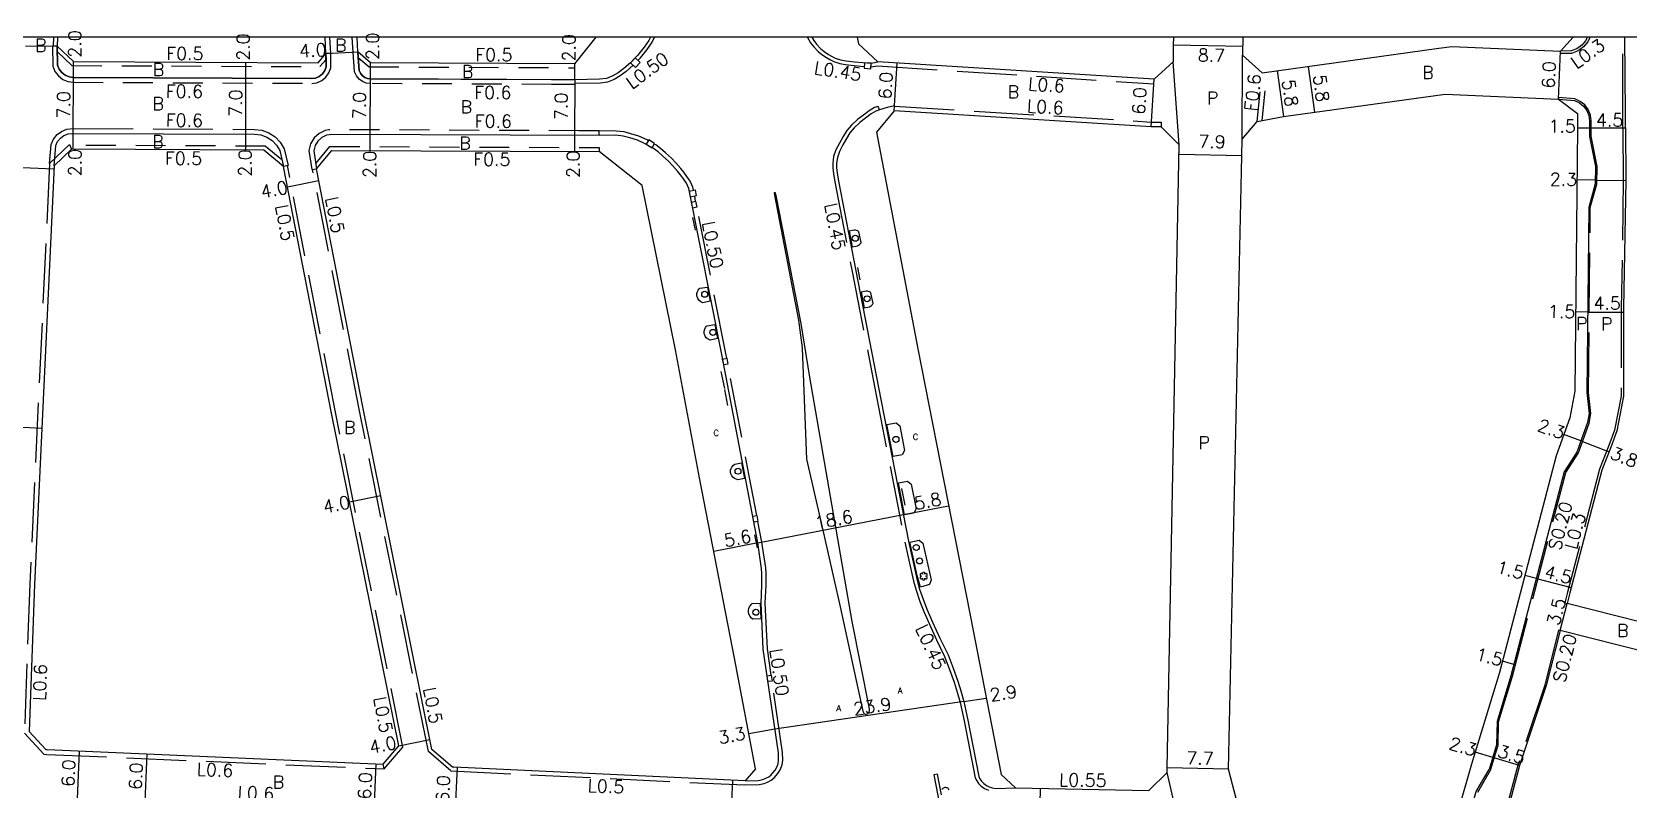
# Model space of a CAD drawing. Header units: metres. Extents: x -1600 to -800, y -109200 to -108599.
# Drawn here: x -1260 to -1059.8, y -108694.3 to -108599.3 of the extents above; entities that cross this region are included whole.
import ezdxf

# ---------------------------------------------------------------- set-up
doc = ezdxf.new("R2010")
doc.units = ezdxf.units.M
doc.header["$LTSCALE"] = 2.5
doc.linetypes.add('22320', pattern=[2.5, 1.5, -1])
doc.linetypes.add('22330', pattern=[4, 3, -1])
doc.layers.get('0').update_dxf_attribs({"color": 150, "lineweight": 50})
for name, color, linetype in [('2101000', 7, 'Continuous'), ('2213000', 3, 'Continuous'), ('2226000', 40, 'Continuous'), ('2232000', 120, '22320'), ('2233000', 120, '22330'), ('2233300', 150, '22330'), ('2235000', 4, 'Continuous'), ('2236000', 3, 'Continuous'), ('2236100', 3, 'Continuous'), ('2238000', 3, 'Continuous'), ('2239000', 3, 'Continuous'), ('6165200', 90, '61300'), ('9107000', 4, 'Continuous'), ('9201100', 215, 'Continuous'), ('9201500', 222, 'Continuous'), ('9202100', 82, 'Continuous'), ('9202200', 82, 'Continuous'), ('9203500', 155, 'Continuous'), ('999', 7, 'Continuous')]:
    doc.layers.add(name, color=color, linetype=linetype)
doc.styles.add('Dm_Anotation', font='txt.shx', dxfattribs={"bigfont": 'pscdm.shx'})
doc.linetypes.add('61300', pattern='A,2,-0.75,[1,dmdr.shx,S=0.15,R=0,X=0,Y=0],-0.75', length=3.5)

# ---------------------------------------------------------------- blocks, each defined once
blk = doc.blocks.new('223900')
at = {"linetype": 'Continuous'}
for centre, start, end in [((-0.57735, 0.333333), 30, 270), ((-0.57735, -0.333333), 90, 330), ((0, 0.666667), 330, 210), ((0.57735, 0.333333), 270, 150), ((0.57735, -0.333333), 210, 90), ((0, -0.666667), 150, 30)]:
    blk.add_arc(centre, 0.333333, start, end, dxfattribs=at)
blk = doc.blocks.new('223800')
at = {"color": 0, "linetype": 'Continuous'}
blk.add_circle((0, 0), 0.75, dxfattribs=at)

msp = doc.modelspace()

# ---------------------------------------------------------------- linework, layer by layer
at = {"layer": '2101000'}
for points in [[(-1256.79, -108600), (-1256.8, -108601.14), (-1254.76, -108603.05), (-1224.09, -108603.19), (-1223.1, -108602.06), (-1223.21, -108600)], [(-1191.88, -108603.33), (-1217.51, -108603.21), (-1219.1, -108601.85), (-1219.2, -108600)], [(-1191.88, -108603.33), (-1189.21, -108600)], [(-1156.47, -108600), (-1156.32, -108600.82), (-1153.9, -108603.1)], [(-1116.8, -108600), (-1116.82, -108600.97), (-1116.86, -108603.07), (-1119.21, -108605.24), (-1153.9, -108603.1)], [(-1108.1, -108600), (-1108.14, -108602.26), (-1105.67, -108604.45), (-1083.53, -108601.39), (-1081.9, -108601.16), (-1068.24, -108601.76), (-1066.65, -108600)], [(-1060.12, -108611.36), (-1060.12, -108609.57), (-1060.17, -108600)], [(-1108.17, -108612.78), (-1106.3, -108610.57), (-1103.02, -108609.94), (-1082.73, -108607.13), (-1068.51, -108607.76), (-1066.12, -108609.58), (-1066.12, -108611.37)], [(-1151.83, -108609.24), (-1154.05, -108611.92), (-1148.87, -108639.08), (-1142.32, -108672.44), (-1138.4, -108692.45), (-1136.62, -108694.09)], [(-1119.58, -108611.23), (-1151.83, -108609.24)], [(-1118.33, -108611.23), (-1119.58, -108611.23)], [(-1116.09, -108613.51), (-1118.33, -108611.23)], [(-1066.12, -108611.37), (-1066.45, -108644.39), (-1067.1, -108647.7), (-1068.81, -108652.49), (-1075.91, -108679.63), (-1079.4, -108691.14)], [(-1060.12, -108611.36), (-1060.08, -108617.95), (-1060.34, -108633.95)], [(-1117.58, -108691.6), (-1116.09, -108613.51)], [(-1109.88, -108691.75), (-1108.21, -108614.86), (-1108.17, -108612.78)], [(-1228.42, -108616.2), (-1230.89, -108614.16), (-1255, -108614.05), (-1257.18, -108616.12)], [(-1224.29, -108616.5), (-1222.38, -108614.19), (-1188.84, -108614.34)], [(-1169.23, -108691.73), (-1171.88, -108677.84), (-1176.25, -108655.24), (-1179.26, -108639.19), (-1183.43, -108618.6), (-1188.84, -108614.34)], [(-1257.18, -108616.12), (-1259.65, -108668.61), (-1260.31, -108687.03)], [(-1213.98, -108688.85), (-1222.4, -108647.12), (-1228.42, -108616.2)], [(-1207.22, -108691.5), (-1209.81, -108689.29), (-1218.48, -108646.34), (-1224.29, -108616.5)], [(-1060.34, -108633.95), (-1060.35, -108645.01), (-1061.2, -108649.33), (-1061.9, -108651.3)], [(-1061.9, -108651.3), (-1063.07, -108654.27), (-1067.1, -108669.66), (-1067.44, -108670.99)], [(-1052.24, -108674.83), (-1067.44, -108670.99)], [(-1068.3, -108674.38), (-1070.04, -108681.29)], [(-1053.09, -108678.23), (-1068.3, -108674.38)], [(-1070.04, -108681.29), (-1073.4, -108691.31), (-1075.8, -108700.31), (-1081.2, -108719.05)], [(-1260.31, -108687.03), (-1258.23, -108689.31)], [(-1258.23, -108689.31), (-1258.07, -108689.31), (-1215.93, -108691.13)], [(-1215.93, -108691.13), (-1213.98, -108688.85)], [(-1170.54, -108693.24), (-1207.05, -108691.51), (-1207.22, -108691.5)], [(-1079.4, -108691.14), (-1086.92, -108717.22), (-1088.15, -108720.72), (-1091.7, -108732.94)], [(-1169.23, -108691.73), (-1170.54, -108693.24)], [(-1136.62, -108694.09), (-1119.9, -108694.42), (-1117.59, -108692.2), (-1117.58, -108691.6)], [(-1107.22, -108702.07), (-1107.47, -108701.03), (-1109.88, -108691.75)], [(-1144.92, -108694.34), (-1145, -108694.24), (-1145.08, -108694.16), (-1145.17, -108694.11), (-1145.26, -108694.09), (-1145.36, -108694.08), (-1145.46, -108694.08), (-1145.56, -108694.1), (-1145.66, -108694.14), (-1145.74, -108694.2), (-1145.8, -108694.25), (-1145.84, -108694.31)]]:
    msp.add_lwpolyline(points, dxfattribs=at)
at = {"layer": '2213000'}
for points in [[(-1223.1, -108602.06), (-1223.09, -108602.81), (-1223.08, -108603.71), (-1223.25, -108604.19), (-1223.55, -108604.6), (-1223.94, -108604.92), (-1224.41, -108605.12), (-1224.91, -108605.18), (-1254.77, -108605.05), (-1255.3, -108604.98), (-1255.8, -108604.77), (-1256.23, -108604.43), (-1256.56, -108604), (-1256.76, -108603.5), (-1256.8, -108601.14)], [(-1182.41, -108600), (-1182.6, -108600.39), (-1183.18, -108601.26), (-1184.03, -108602.27), (-1184.9, -108603.2), (-1185.73, -108603.9), (-1186.47, -108604.45), (-1187.12, -108604.86), (-1187.93, -108605.16), (-1188.8, -108605.27), (-1191.89, -108605.33)], [(-1162.17, -108600), (-1161.92, -108600.43), (-1161.57, -108600.88), (-1161.05, -108601.44), (-1160.62, -108601.79), (-1160.07, -108602.16), (-1159.69, -108602.37), (-1159.23, -108602.61), (-1158.55, -108602.83), (-1157.85, -108602.94), (-1156.82, -108603.09), (-1154.71, -108603.26), (-1153.9, -108603.1)], [(-1064.91, -108600), (-1065.09, -108600.4), (-1065.58, -108601), (-1066.21, -108601.45), (-1066.93, -108601.72), (-1068.24, -108601.76)], [(-1191.89, -108605.33), (-1217.52, -108605.21), (-1217.89, -108605.17), (-1218.23, -108605.03), (-1218.54, -108604.8), (-1218.77, -108604.51), (-1218.93, -108604.18), (-1219.05, -108602.55), (-1219.1, -108601.85)], [(-1151.83, -108609.24), (-1151.78, -108608.58), (-1152.7, -108608.83), (-1153.68, -108609.12), (-1154.13, -108609.25), (-1154.7, -108609.6), (-1155.41, -108610.13), (-1156.12, -108610.7), (-1156.86, -108611.36), (-1157.38, -108611.98), (-1157.83, -108612.69), (-1158.28, -108613.5), (-1158.71, -108614.31), (-1158.96, -108615.07), (-1159.05, -108615.8), (-1159.05, -108616.35), (-1158.98, -108617.04), (-1158.76, -108618.26), (-1156.65, -108629.28), (-1153.79, -108643.9), (-1150.03, -108663.19), (-1148.95, -108668.08), (-1148.64, -108669.18), (-1148.17, -108670.57), (-1147.69, -108671.8), (-1147.03, -108673.33), (-1146.09, -108675.35), (-1145.08, -108677.43), (-1144.43, -108679.09), (-1143.86, -108680.71), (-1143.48, -108681.96), (-1143.11, -108683.28), (-1142.58, -108685.62), (-1141.21, -108692.69), (-1141.07, -108692.97), (-1140.89, -108693.25), (-1140.6, -108693.55), (-1140.25, -108693.8), (-1139.9, -108693.97), (-1139.53, -108694.1), (-1139.09, -108694.2), (-1136.62, -108694.09)], [(-1068.51, -108607.76), (-1066.5, -108607.93), (-1065.88, -108608.21), (-1065.36, -108608.63), (-1064.96, -108609.18), (-1064.71, -108609.8), (-1064.62, -108610.47), (-1064.62, -108612.43), (-1063.87, -108616.21), (-1063.89, -108618.39), (-1064.72, -108621.33), (-1064.95, -108644.54), (-1064.65, -108647.17), (-1064.87, -108648.32), (-1066.2, -108652.01), (-1067.78, -108654.48), (-1074.47, -108680.04), (-1076.22, -108685.8), (-1076.27, -108688.72), (-1077.2, -108691.8)], [(-1257.18, -108616.12), (-1256.99, -108613.59), (-1256.76, -108613.08), (-1256.41, -108612.65), (-1255.96, -108612.32), (-1255.45, -108612.12), (-1254.9, -108612.05), (-1232.07, -108612.15), (-1231.28, -108612.25), (-1230.53, -108612.52), (-1229.86, -108612.95), (-1229.31, -108613.53), (-1228.9, -108614.21), (-1228.42, -108616.2)], [(-1188.83, -108612.34), (-1222.37, -108612.19), (-1223.03, -108612.29), (-1223.63, -108612.57), (-1224.12, -108613.01), (-1224.47, -108613.58), (-1224.63, -108614.23), (-1224.29, -108616.5)], [(-1170.54, -108693.24), (-1168.91, -108693.17), (-1168.3, -108693.04), (-1167.91, -108692.9), (-1167.55, -108692.71), (-1167.26, -108692.46), (-1167.04, -108692.21), (-1166.77, -108691.89), (-1166.59, -108691.6), (-1166.39, -108691.1), (-1166.34, -108690.61), (-1166.36, -108689.71), (-1168.25, -108676.72), (-1168.52, -108670.93), (-1168.43, -108668.69), (-1168.41, -108667.24), (-1168.46, -108666.59), (-1168.94, -108663.4), (-1173.46, -108639.76), (-1177.58, -108618.95), (-1177.89, -108618.31), (-1178.25, -108617.77), (-1178.64, -108617.24), (-1179.01, -108616.79), (-1179.62, -108616.09), (-1180.13, -108615.55), (-1180.85, -108614.89), (-1181.45, -108614.38), (-1182.03, -108613.94), (-1183.05, -108613.35), (-1184.04, -108612.91), (-1185, -108612.6), (-1185.81, -108612.39), (-1186.75, -108612.29), (-1188.83, -108612.34)], [(-1094.48, -108741.85), (-1092.62, -108739.83), (-1089.98, -108734.79), (-1089.61, -108733.6), (-1089.07, -108729.26), (-1088.11, -108725.97), (-1086.53, -108721.23), (-1085.3, -108717.74), (-1082.85, -108709.23), (-1081.81, -108707.43), (-1081.38, -108705.93), (-1081.08, -108702.39), (-1078.83, -108694.55), (-1077.2, -108691.8)]]:
    msp.add_lwpolyline(points, dxfattribs=at)
at = {"layer": '2226000'}
msp.add_lwpolyline([(-1155.32, -108684.86), (-1155.19, -108684.83), (-1155.08, -108684.76), (-1155, -108684.65), (-1154.95, -108684.54), (-1154.93, -108684.43), (-1154.93, -108684.34), (-1154.94, -108684.21), (-1157.12, -108673.25), (-1159.81, -108657.58), (-1162.4, -108642.6), (-1163.49, -108635.9), (-1166.61, -108620.04), (-1166.71, -108619.49), (-1166.89, -108619.52), (-1166.84, -108619.81), (-1163.84, -108635.48), (-1163.41, -108638.62), (-1163.37, -108638.98), (-1162.81, -108652.9), (-1160.97, -108660.9), (-1158.6, -108671.43), (-1155.75, -108684.47), (-1155.7, -108684.65), (-1155.62, -108684.76), (-1155.54, -108684.81), (-1155.44, -108684.86)], close=True, dxfattribs=at)
at = {"layer": '2232000'}
for points in [[(-1256.8, -108601.14), (-1257.4, -108601.13), (-1257.36, -108603.62), (-1257.09, -108604.3), (-1256.66, -108604.86), (-1256.11, -108605.29), (-1255.46, -108605.56), (-1254.81, -108605.65), (-1224.88, -108605.78), (-1224.25, -108605.7), (-1223.63, -108605.44), (-1223.11, -108605.02), (-1222.72, -108604.47), (-1222.47, -108603.82), (-1222.5, -108602.04), (-1223.1, -108602.06)], [(-1256.79, -108601.84), (-1254.96, -108603.55), (-1223.86, -108603.69), (-1223.09, -108602.81)], [(-1191.89, -108605.33), (-1191.89, -108605.93), (-1194.8, -108605.91), (-1217.56, -108605.81), (-1218.04, -108605.75), (-1218.53, -108605.55), (-1218.95, -108605.24), (-1219.28, -108604.84), (-1219.52, -108604.33), (-1219.7, -108601.88), (-1219.1, -108601.85)], [(-1219.05, -108602.55), (-1217.69, -108603.71), (-1191.88, -108603.83), (-1191.88, -108603.33)], [(-1106.3, -108610.57), (-1105.67, -108604.45)], [(-1105.69, -108610.45), (-1105.06, -108604.37)], [(-1232.11, -108611.55), (-1231.14, -108611.66), (-1230.26, -108611.98), (-1229.48, -108612.49), (-1228.83, -108613.16), (-1228.34, -108613.98), (-1227.84, -108616.06), (-1228.42, -108616.2)], [(-1188.83, -108612.34), (-1188.83, -108611.74), (-1191.38, -108611.73), (-1222.75, -108611.59), (-1223.2, -108611.71), (-1223.96, -108612.06), (-1224.59, -108612.63), (-1225.03, -108613.35), (-1225.24, -108614.2), (-1224.88, -108616.59), (-1224.29, -108616.5)], [(-1228.62, -108615.39), (-1230.71, -108613.66), (-1255.21, -108613.55)], [(-1224.39, -108615.84), (-1222.61, -108613.69), (-1188.84, -108613.84), (-1188.84, -108614.34)], [(-1145.9, -108694.96), (-1146.39, -108692.4), (-1146.84, -108692.49), (-1146.35, -108695.05), (-1141.09, -108721.55), (-1136.59, -108744.1), (-1136.44, -108744.85), (-1135.99, -108744.77)]]:
    msp.add_lwpolyline(points, dxfattribs=at)
at = {"layer": '2233000'}
for points in [[(-1257.29, -108600), (-1257.3, -108601.13)], [(-1222.5, -108602.04), (-1222.61, -108600)], [(-1219.7, -108601.88), (-1219.8, -108600)], [(-1183.97, -108602.9), (-1183.67, -108602.59), (-1182.8, -108601.54), (-1182.19, -108600.62), (-1181.89, -108600)], [(-1162.69, -108600), (-1162.69, -108600.02), (-1162.31, -108600.69), (-1161.92, -108601.19), (-1161.36, -108601.78), (-1160.89, -108602.16), (-1160.31, -108602.55), (-1159.91, -108602.78), (-1159.4, -108603.04), (-1158.66, -108603.28), (-1157.92, -108603.4), (-1156.87, -108603.55), (-1155.58, -108603.65)], [(-1064.58, -108600), (-1064.63, -108600.12), (-1064.83, -108600.56), (-1065.37, -108601.22), (-1066.06, -108601.72), (-1066.87, -108602.02), (-1068.26, -108602.06), (-1068.24, -108601.76)], [(-1060.42, -108611.36), (-1060.42, -108609.57), (-1060.47, -108600)], [(-1184.55, -108603.52), (-1185.44, -108604.28), (-1186.19, -108604.86), (-1186.94, -108605.29), (-1187.8, -108605.64), (-1188.66, -108605.75), (-1191.89, -108605.81)], [(-1154.75, -108603.72), (-1153.92, -108603.6)], [(-1153.92, -108603.6), (-1119.25, -108605.84), (-1119.21, -108605.24)], [(-1153.68, -108609.12), (-1153.82, -108608.67), (-1154.32, -108608.82), (-1154.96, -108609.21), (-1155.7, -108609.76), (-1156.42, -108610.33), (-1157.2, -108611.03), (-1157.76, -108611.7), (-1158.24, -108612.45), (-1158.69, -108613.27), (-1159.15, -108614.12), (-1159.43, -108614.97), (-1159.52, -108615.77), (-1159.53, -108616.37), (-1159.45, -108617.11), (-1159.22, -108618.35), (-1157.12, -108629.37), (-1154.25, -108643.99), (-1150.49, -108663.29), (-1149.41, -108668.2), (-1149.09, -108669.32), (-1148.61, -108670.73), (-1148.12, -108671.98), (-1147.46, -108673.52), (-1146.52, -108675.56), (-1145.52, -108677.62), (-1144.88, -108679.25), (-1144.31, -108680.86), (-1143.93, -108682.09), (-1143.57, -108683.4), (-1143.05, -108685.72), (-1141.66, -108692.83), (-1141.48, -108693.21), (-1141.26, -108693.55), (-1140.91, -108693.91), (-1140.49, -108694.2), (-1140.01, -108694.39)], [(-1151.78, -108608.64), (-1119.54, -108610.63), (-1118.33, -108610.63), (-1118.33, -108611.23)], [(-1257.77, -108615.85), (-1257.58, -108613.43), (-1257.27, -108612.76), (-1256.82, -108612.21), (-1256.25, -108611.8), (-1255.6, -108611.53), (-1254.79, -108611.45), (-1232.11, -108611.55)], [(-1060.42, -108611.35), (-1060.38, -108617.94), (-1060.64, -108633.95)], [(-1257.77, -108615.85), (-1255.25, -108613.46), (-1255, -108614.05)], [(-1182.66, -108612.97), (-1182.81, -108612.88), (-1183.85, -108612.42), (-1184.85, -108612.1), (-1185.7, -108611.88), (-1186.7, -108611.77), (-1188.83, -108611.74)], [(-1177, -108619.17), (-1177.08, -108618.78), (-1177.43, -108618.05), (-1177.82, -108617.47), (-1178.22, -108616.91), (-1178.61, -108616.45), (-1179.23, -108615.74), (-1179.76, -108615.18), (-1180.5, -108614.49), (-1181.12, -108613.97), (-1181.74, -108613.5), (-1181.93, -108613.39)], [(-1257.77, -108615.85), (-1260.25, -108668.58), (-1260.92, -108687.25)], [(-1215.79, -108691.73), (-1213.44, -108688.99), (-1221.91, -108647.02), (-1227.94, -108616.08)], [(-1207.42, -108691.99), (-1210.26, -108689.56), (-1218.97, -108646.44), (-1224.78, -108616.58)], [(-1176.73, -108620.55), (-1176.85, -108619.94)], [(-1172.83, -108640.24), (-1172.94, -108639.66), (-1176.57, -108621.32)], [(-1060.64, -108633.95), (-1060.65, -108644.98), (-1061.49, -108649.25), (-1062.18, -108651.19)], [(-1169.06, -108659.96), (-1172.69, -108641)], [(-1062.18, -108651.19), (-1063.36, -108654.17), (-1067.39, -108669.59)], [(-1167.25, -108679.96), (-1167.73, -108676.67), (-1168, -108670.93), (-1167.9, -108668.71), (-1167.88, -108667.22), (-1167.94, -108666.53), (-1168.42, -108663.31), (-1168.92, -108660.7)], [(-1067.39, -108669.59), (-1067.73, -108670.92), (-1067.44, -108670.99)], [(-1170.57, -108693.74), (-1168.77, -108693.68), (-1168.14, -108693.54), (-1167.7, -108693.38), (-1167.26, -108693.15), (-1166.9, -108692.84), (-1166.64, -108692.56), (-1166.34, -108692.2), (-1166.12, -108691.83), (-1165.87, -108691.23), (-1165.81, -108690.63), (-1165.84, -108689.66), (-1167.14, -108680.71)], [(-1260.92, -108687.25), (-1258.5, -108689.9)], [(-1258.5, -108689.9), (-1258.1, -108689.91), (-1215.79, -108691.73), (-1215.93, -108691.13)], [(-1207.42, -108691.99), (-1170.57, -108693.74)]]:
    msp.add_lwpolyline(points, dxfattribs=at)
at = {"layer": '2233300'}
for points in [[(-1078.64, -108694.63), (-1077.02, -108691.88), (-1076.07, -108688.75), (-1076.02, -108685.84), (-1074.28, -108680.09), (-1067.6, -108654.56), (-1066.02, -108652.1), (-1064.68, -108648.37), (-1064.45, -108647.18), (-1064.75, -108644.53), (-1064.52, -108621.35), (-1063.69, -108618.42), (-1063.67, -108616.19), (-1064.42, -108612.41), (-1064.42, -108610.46), (-1064.51, -108609.75), (-1064.78, -108609.08), (-1065.21, -108608.49), (-1065.78, -108608.04), (-1066.45, -108607.74), (-1068.49, -108607.56), (-1068.51, -108607.76)], [(-1068.3, -108674.38), (-1068.49, -108674.33), (-1070.23, -108681.23), (-1073.59, -108691.25), (-1075.99, -108700.25), (-1081.39, -108718.99), (-1082.63, -108722.51), (-1087.46, -108738.65)]]:
    msp.add_lwpolyline(points, dxfattribs=at)
at = {"layer": '2235000'}
for points in [[(-1184.31, -108602.58), (-1183.7, -108603.16), (-1184.28, -108603.78), (-1184.9, -108603.19)], [(-1155.54, -108603.19), (-1155.6, -108603.88), (-1154.77, -108603.95), (-1154.71, -108603.26)], [(-1182.19, -108613.85), (-1181.88, -108613.31), (-1182.61, -108612.88), (-1182.93, -108613.42)], [(-1177.51, -108619.28), (-1176.8, -108619.13), (-1176.65, -108619.9), (-1177.36, -108620.04)], [(-1177.24, -108620.66), (-1176.73, -108620.55), (-1176.57, -108621.32), (-1177.09, -108621.42)], [(-1173.35, -108640.34), (-1172.83, -108640.24), (-1172.69, -108641), (-1173.2, -108641.09)], [(-1169.58, -108660.06), (-1169.06, -108659.96), (-1168.92, -108660.7), (-1169.44, -108660.8)], [(-1167.77, -108680.04), (-1167.25, -108679.96), (-1167.14, -108680.71), (-1167.66, -108680.78)]]:
    msp.add_lwpolyline(points, close=True, dxfattribs=at)
at = {"layer": '2236000'}
for points in [[(-1156.27, -108624.38), (-1156.4, -108624.27), (-1156.55, -108624.21), (-1156.7, -108624.18), (-1156.84, -108624.17), (-1157.46, -108624.3), (-1157.08, -108626.27), (-1156.42, -108626.14), (-1156.42, -108626.14), (-1156.3, -108626.08), (-1156.18, -108625.99), (-1156.07, -108625.87), (-1155.99, -108625.76), (-1155.99, -108625.74), (-1156.26, -108624.39)], [(-1175.85, -108633.28), (-1176.09, -108633.17), (-1176.33, -108632.98), (-1176.47, -108632.77), (-1176.59, -108632.44), (-1176.59, -108632.13), (-1176.52, -108631.89), (-1176.41, -108631.69), (-1176.29, -108631.54), (-1176.21, -108631.47), (-1175.26, -108631.32), (-1174.91, -108633.09)], [(-1154.76, -108632.03), (-1154.89, -108631.92), (-1155.04, -108631.86), (-1155.19, -108631.83), (-1155.33, -108631.82), (-1155.98, -108631.96), (-1155.6, -108633.92), (-1154.92, -108633.79), (-1154.92, -108633.79), (-1154.8, -108633.73), (-1154.68, -108633.64), (-1154.56, -108633.52), (-1154.49, -108633.41), (-1154.48, -108633.39), (-1154.75, -108632.04)], [(-1174.92, -108637.97), (-1175.17, -108637.86), (-1175.4, -108637.67), (-1175.54, -108637.47), (-1175.66, -108637.14), (-1175.66, -108636.83), (-1175.59, -108636.58), (-1175.49, -108636.39), (-1175.36, -108636.23), (-1175.28, -108636.17), (-1174.33, -108636.01), (-1173.98, -108637.78)], [(-1171.44, -108655.47), (-1171.65, -108655.42), (-1171.88, -108655.31), (-1172.06, -108655.17), (-1172.2, -108654.99), (-1172.31, -108654.75), (-1172.35, -108654.52), (-1172.34, -108654.27), (-1172.29, -108654.08), (-1172.19, -108653.88), (-1172, -108653.66), (-1171.8, -108653.52), (-1170.99, -108653.37), (-1170.62, -108655.32)], [(-1168.56, -108672.92), (-1169.56, -108672.97), (-1169.72, -108672.84), (-1169.9, -108672.62), (-1170.05, -108672.31), (-1170.1, -108672.04), (-1170.09, -108671.8), (-1170.05, -108671.61), (-1169.97, -108671.42), (-1169.86, -108671.23), (-1169.77, -108671.13), (-1169.63, -108671), (-1168.65, -108670.97)]]:
    msp.add_lwpolyline(points, close=True, dxfattribs=at)
at = {"layer": '2236100'}
for points in [[(-1152.74, -108648.55), (-1151.6, -108648.33), (-1151.13, -108648.71), (-1150.53, -108651.82), (-1150.81, -108652.35), (-1151.95, -108652.57)], [(-1151.31, -108655.87), (-1150.16, -108655.64), (-1149.69, -108656.02), (-1149.08, -108659.14), (-1149.37, -108659.67), (-1150.53, -108659.89)], [(-1148.81, -108668.05), (-1149.86, -108663.29), (-1148.71, -108663.04), (-1148.24, -108663.41), (-1147.21, -108668.01), (-1147.42, -108668.63), (-1148.55, -108668.95)]]:
    msp.add_lwpolyline(points, close=True, dxfattribs=at)
at = {"layer": '6165200'}
for points in [[(-1177.11, -108622.58), (-1176.79, -108624.18)], [(-1156.11, -108630.43), (-1156.39, -108628.85)], [(-1173.56, -108641.91), (-1173.13, -108644.04)], [(-1173.11, -108644.18), (-1172.73, -108646.16)], [(-1150.47, -108658.65), (-1150.89, -108656.57)], [(-1169.33, -108662.4), (-1169.03, -108664)], [(-1148.63, -108668.66), (-1148.93, -108667.47)]]:
    msp.add_lwpolyline(points, dxfattribs=at)
at = {"layer": '9107000'}
for points in [[(-1182.41, -108600), (-1182.6, -108600.39), (-1183.18, -108601.26), (-1184.03, -108602.27), (-1184.9, -108603.2), (-1185.73, -108603.9), (-1186.47, -108604.45), (-1187.12, -108604.86), (-1187.93, -108605.16), (-1188.8, -108605.27), (-1191.89, -108605.33)], [(-1162.17, -108600), (-1161.92, -108600.43), (-1161.57, -108600.88), (-1161.05, -108601.44), (-1160.62, -108601.79), (-1160.07, -108602.16), (-1159.69, -108602.37), (-1159.23, -108602.61), (-1158.55, -108602.83), (-1157.85, -108602.94), (-1156.82, -108603.09), (-1154.71, -108603.26), (-1153.9, -108603.1)], [(-1151.83, -108609.24), (-1151.78, -108608.58), (-1152.7, -108608.83), (-1153.68, -108609.12), (-1154.13, -108609.25), (-1154.7, -108609.6), (-1155.41, -108610.13), (-1156.12, -108610.7), (-1156.86, -108611.36), (-1157.38, -108611.98), (-1157.83, -108612.69), (-1158.28, -108613.5), (-1158.71, -108614.31), (-1158.96, -108615.07), (-1159.05, -108615.8), (-1159.05, -108616.35), (-1158.98, -108617.04), (-1158.76, -108618.26), (-1156.65, -108629.28), (-1153.79, -108643.9), (-1150.03, -108663.19), (-1148.95, -108668.08), (-1148.64, -108669.18), (-1148.17, -108670.57), (-1147.69, -108671.8), (-1147.03, -108673.33), (-1146.09, -108675.35), (-1145.08, -108677.43), (-1144.43, -108679.09), (-1143.86, -108680.71), (-1143.48, -108681.96), (-1143.11, -108683.28), (-1142.58, -108685.62), (-1141.21, -108692.69), (-1141.07, -108692.97), (-1140.89, -108693.25), (-1140.6, -108693.55), (-1140.25, -108693.8), (-1139.9, -108693.97), (-1139.53, -108694.1), (-1139.09, -108694.2), (-1136.62, -108694.09)], [(-1170.54, -108693.24), (-1168.91, -108693.17), (-1168.3, -108693.04), (-1167.91, -108692.9), (-1167.55, -108692.71), (-1167.26, -108692.46), (-1167.04, -108692.21), (-1166.77, -108691.89), (-1166.59, -108691.6), (-1166.39, -108691.1), (-1166.34, -108690.61), (-1166.36, -108689.71), (-1168.25, -108676.72), (-1168.52, -108670.93), (-1168.43, -108668.69), (-1168.41, -108667.24), (-1168.46, -108666.59), (-1168.94, -108663.4), (-1173.46, -108639.76), (-1177.58, -108618.95), (-1177.89, -108618.31), (-1178.25, -108617.77), (-1178.64, -108617.24), (-1179.01, -108616.79), (-1179.62, -108616.09), (-1180.13, -108615.55), (-1180.85, -108614.89), (-1181.45, -108614.38), (-1182.03, -108613.94), (-1183.05, -108613.35), (-1184.04, -108612.91), (-1185, -108612.6), (-1185.81, -108612.39), (-1186.75, -108612.29), (-1188.83, -108612.34)]]:
    msp.add_lwpolyline(points, dxfattribs=at)
at = {"layer": '9201100'}
for points in [[(-1260.8, -108601.09), (-1256.8, -108601.14)], [(-1116.82, -108600.97), (-1108.12, -108601.12)], [(-1254.77, -108605.05), (-1254.76, -108603.05)], [(-1233.13, -108605.15), (-1233.13, -108603.15)], [(-1223.1, -108602.06), (-1219.1, -108601.85)], [(-1217.52, -108605.21), (-1217.51, -108603.21)], [(-1191.89, -108605.33), (-1191.88, -108603.33)], [(-1151.83, -108609.24), (-1151.46, -108603.25)], [(-1068.51, -108607.76), (-1068.24, -108601.76)], [(-1254.8, -108612.05), (-1254.77, -108605.05)], [(-1233.16, -108612.15), (-1233.13, -108605.15)], [(-1217.55, -108612.21), (-1217.52, -108605.21)], [(-1191.89, -108605.33), (-1191.92, -108612.33)], [(-1119.58, -108611.23), (-1119.21, -108605.24)], [(-1103.81, -108604.19), (-1103.02, -108609.94)], [(-1099.08, -108609.39), (-1099.87, -108603.65)], [(-1066.12, -108611.37), (-1064.62, -108611.36)], [(-1064.62, -108611.36), (-1060.12, -108611.36)], [(-1254.8, -108614.05), (-1254.8, -108612.05)], [(-1233.17, -108614.15), (-1233.16, -108612.15)], [(-1217.56, -108614.21), (-1217.55, -108612.21)], [(-1191.92, -108612.33), (-1191.93, -108614.33)], [(-1108.21, -108614.86), (-1116.11, -108614.71)], [(-1257.2, -108616.56), (-1261.19, -108616.37)], [(-1227.93, -108618.75), (-1224, -108617.98)], [(-1063.88, -108617.91), (-1066.18, -108617.89)], [(-1063.88, -108617.91), (-1060.08, -108617.95)], [(-1064.85, -108634.46), (-1066.35, -108634.44)], [(-1064.85, -108634.46), (-1060.34, -108634.46)], [(-1262.72, -108648.82), (-1258.73, -108649.01)], [(-1065.69, -108650.59), (-1067.85, -108649.81)], [(-1065.69, -108650.59), (-1062.17, -108651.97)], [(-1220.16, -108658.25), (-1216.23, -108657.46)], [(-1071.28, -108667.85), (-1072.73, -108667.47)], [(-1071.28, -108667.85), (-1066.93, -108668.99)], [(-1068.3, -108674.38), (-1067.44, -108670.99)], [(-1074.1, -108678.62), (-1075.55, -108678.24)], [(-1143.11, -108683.28), (-1140.28, -108682.87)], [(-1254.26, -108695.48), (-1254, -108689.49)], [(-1213.98, -108688.85), (-1210.06, -108688.06)], [(-1245.79, -108695.85), (-1245.53, -108689.85)], [(-1217.04, -108697.09), (-1216.79, -108691.09)], [(-1206.88, -108697.53), (-1206.6, -108691.53)], [(-1076.74, -108690.29), (-1078.95, -108689.62)], [(-1172.34, -108699.16), (-1172.06, -108693.17)], [(-1109.88, -108691.75), (-1117.58, -108691.6)], [(-1133.52, -108694.15), (-1133.64, -108700.05)]]:
    msp.add_lwpolyline(points, dxfattribs=at)
at = {"layer": '9201100', "flags": 128}
for points in [[(-1150.68, -108659.84), (-1145.01, -108658.73)], [(-1168.94, -108663.4), (-1150.68, -108659.84)], [(-1168.94, -108663.4), (-1174.47, -108664.47)], [(-1143.11, -108683.28), (-1166.79, -108686.73)], [(-1166.79, -108686.73), (-1170.06, -108687.35)], [(-1073.4, -108691.31), (-1076.74, -108690.29)]]:
    msp.add_lwpolyline(points, dxfattribs=at)
at = {"layer": '9202200'}
for points in [[(-1256.8, -108601.14), (-1256.76, -108603.5), (-1256.56, -108604), (-1256.23, -108604.43), (-1255.8, -108604.77), (-1255.3, -108604.98), (-1254.77, -108605.05), (-1224.91, -108605.18), (-1224.41, -108605.12), (-1223.94, -108604.92), (-1223.55, -108604.6), (-1223.25, -108604.19), (-1223.08, -108603.71), (-1223.1, -108602.06)], [(-1219.1, -108601.85), (-1218.93, -108604.18), (-1218.77, -108604.51), (-1218.54, -108604.8), (-1218.23, -108605.03), (-1217.89, -108605.17), (-1217.52, -108605.21), (-1194.8, -108605.31), (-1191.89, -108605.33)], [(-1116.09, -108613.51), (-1116.86, -108603.07)], [(-1108.17, -108612.78), (-1108.14, -108602.26)], [(-1068.51, -108607.76), (-1068.24, -108601.76)], [(-1068.3, -108674.38), (-1067.44, -108670.99)], [(-1114.97, -108703.6), (-1117.59, -108692.2)]]:
    msp.add_lwpolyline(points, dxfattribs=at)
at = {"layer": '999'}
msp.add_lwpolyline([(-1600, -109200), (-800, -109200), (-800, -108600), (-905.03, -108600), (-910.94, -108600), (-1600, -108600)], close=True, dxfattribs=at)

# ---------------------------------------------------------------- block references
at = {"layer": '2238000', "xscale": 0.5, "yscale": 0.5, "zscale": 0.5}
for p in [(-1156.71, -108625.21, 1.9), (-1175.6, -108632.23, 2), (-1155.22, -108632.79, 2), (-1174.56, -108637, 1.99), (-1151.61, -108650.42, 2.26), (-1171.42, -108654.41, 2.06), (-1149.06, -108663.97, 2.27), (-1148.65, -108665.66, 2.26), (-1169.18, -108672.09, 2.12)]:
    msp.add_blockref('223800', p, dxfattribs=at)
at = {"layer": '2239000', "xscale": 0.5, "yscale": 0.5, "zscale": 0.5}
msp.add_blockref('223900', (-1148.13, -108667.56, 2.19), dxfattribs=at)

# ---------------------------------------------------------------- texts
at = {"layer": '9201500', "style": 'Dm_Anotation'}
for s, rotation, p in [('2.0', 89.752, (-1253.81, -108602.56)), ('2.0', 89.752, (-1232.69, -108602.95)), ('4.0', 3.0911, (-1226.41, -108602.53)), ('2.0', 89.752, (-1216.46, -108602.86)), ('2.0', 89.752, (-1191.83, -108603.04)), ('8.7', 358.9537, (-1113.76, -108603.03)), ('6.0', 87.489, (-1069, -108606.46)), ('6.0', 86.4563, (-1152.22, -108607.81)), ('5.8', 277.8704, (-1099.29, -108604.82)), ('7.0', 89.752, (-1255.21, -108610.18)), ('7.0', 89.752, (-1233.64, -108609.98)), ('7.0', 89.752, (-1218.11, -108610.28)), ('7.0', 89.752, (-1192.81, -108610.38)), ('6.0', 86.4563, (-1120.39, -108609.74)), ('5.8', 277.8704, (-1103.19, -108605.41)), ('1.5', 0.0855, (-1069.76, -108611.94)), ('4.5', 0.0855, (-1063.81, -108611.18)), ('7.9', 358.9048, (-1113.7, -108613.85)), ('2.0', 89.752, (-1253.79, -108617.44)), ('2.0', 89.752, (-1232.46, -108617.49)), ('2.0', 89.752, (-1216.82, -108617.66)), ('2.0', 89.752, (-1191.31, -108617.65)), ('2.3', 359.4268, (-1069.61, -108618.6)), ('4.0', 11.0183, (-1231.13, -108620.21)), ('4.5', 359.9447, (-1064.12, -108634.14)), ('1.5', 359.4268, (-1069.84, -108635.18)), ('2.3', 340.3176, (-1071.3, -108649.29)), ('3.8', 338.5229, (-1062.15, -108652.76)), ('5.8', 11.0976, (-1149.16, -108659.29)), ('4.0', 11.4126, (-1223.31, -108659.7)), ('18.6', 11.0246, (-1161.62, -108661.72)), ('5.6', 10.9611, (-1173.01, -108663.93)), ('1.5', 345.3368, (-1076.42, -108667.13)), ('4.5', 345.3368, (-1070.4, -108667.72)), ('3.5', 75.8148, (-1068.42, -108673.87)), ('1.5', 345.3368, (-1079.04, -108678.02)), ('2.9', 8.277, (-1139.72, -108683.27)), ('23.9', 8.277, (-1156.83, -108685.02)), ('3.3', 10.8083, (-1173.74, -108688.64)), ('4.0', 11.4126, (-1217.5, -108689.84)), ('7.7', 358.9048, (-1115.21, -108691.15)), ('2.3', 343.1153, (-1082.37, -108689.2)), ('3.5', 343.1153, (-1076.28, -108690.18)), ('6.0', 87.5355, (-1254.68, -108693.99)), ('6.0', 87.5355, (-1246.22, -108694.38)), ('6.0', 87.5355, (-1217.48, -108695.59)), ('6.0', 87.2925, (-1207.7, -108695.99))]:
    msp.add_text(s, height=1.6, rotation=rotation, dxfattribs=at).set_placement(p)
at = {"layer": '9202100', "style": 'Dm_Anotation'}
for s, height, p in [('B', 1.6, (-1259.58, -108601.82)), ('B', 1.6, (-1221.95, -108601.8)), ('B', 1.6, (-1244.83, -108604.86)), ('B', 1.6, (-1206.06, -108605.11)), ('B', 1.6, (-1085.61, -108605.23)), ('B', 1.6, (-1137.6, -108607.66)), ('P', 1.6, (-1112.61, -108608.43)), ('B', 1.6, (-1244.86, -108609.13)), ('B', 1.6, (-1206.22, -108609.53)), ('B', 1.6, (-1244.9, -108613.89)), ('B', 1.6, (-1206.39, -108614.07)), ('P', 1.6, (-1066.3, -108636.71)), ('P', 1.6, (-1063.16, -108636.75)), ('B', 1.6, (-1220.82, -108649.72)), ('C', 0.75, (-1174.49, -108649.99, 2.03)), ('C', 0.75, (-1149.49, -108650.47, 2.1)), ('P', 1.6, (-1113.67, -108651.64)), ('B', 1.6, (-1061.16, -108675.19)), ('A', 0.75, (-1151.36, -108682.29, 2.33)), ('A', 0.75, (-1159.08, -108684.47, 2.43)), ('B', 1.6, (-1229.77, -108694.18))]:
    msp.add_text(s, height=height, dxfattribs=at).set_placement(p)
at = {"layer": '9203500', "style": 'Dm_Anotation'}
for s, rotation, p in [('F0.5', 359.752, (-1243.13, -108602.83)), ('F0.5', 359.752, (-1204.38, -108602.99)), ('L0.3', 35.545, (-1066.26, -108604.04)), ('L0.50', 36.3343, (-1184.74, -108606.58)), ('L0.45', 350.9988, (-1161.97, -108604.58)), ('L0.6', 356.4563, (-1135.08, -108606.64)), ('F0.6', 84.137, (-1106.29, -108609.33)), ('F0.6', 359.752, (-1243.19, -108607.58)), ('F0.6', 359.752, (-1204.5, -108607.72)), ('L0.6', 356.4563, (-1135.22, -108609.39)), ('F0.6', 359.752, (-1243.19, -108611.21)), ('F0.6', 359.752, (-1204.44, -108611.32)), ('F0.5', 359.752, (-1243.3, -108615.97)), ('F0.5', 359.752, (-1204.63, -108616.1)), ('L0.5', 281.0183, (-1229.48, -108621.17)), ('L0.5', 281.0183, (-1223.19, -108620.19)), ('L0.45', 280.8114, (-1160.6, -108620.98)), ('L0.50', 281.2002, (-1175.94, -108623.25)), ('S0.20', 75.3368, (-1068.29, -108664.44)), ('L0.3', 75.3368, (-1066.23, -108664.31)), ('L0.45', 294.8404, (-1149.22, -108674.11)), ('S0.20', 75.8148, (-1067.71, -108681.03)), ('L0.50', 278.277, (-1167.46, -108676.77)), ('L0.6', 87.9615, (-1258.25, -108683.2)), ('L0.5', 281.4126, (-1217.17, -108682.85)), ('L0.5', 281.4126, (-1210.93, -108681.68)), ('L0.6', 357.5355, (-1239.34, -108692.55)), ('L0.5', 357.2925, (-1190.32, -108694.6)), ('L0.55', 358.8531, (-1131.17, -108693.88)), ('L0.6', 357.5355, (-1234.21, -108695.47))]:
    msp.add_text(s, height=1.6, rotation=rotation, dxfattribs=at).set_placement(p)

doc.saveas('drawing.dxf')
